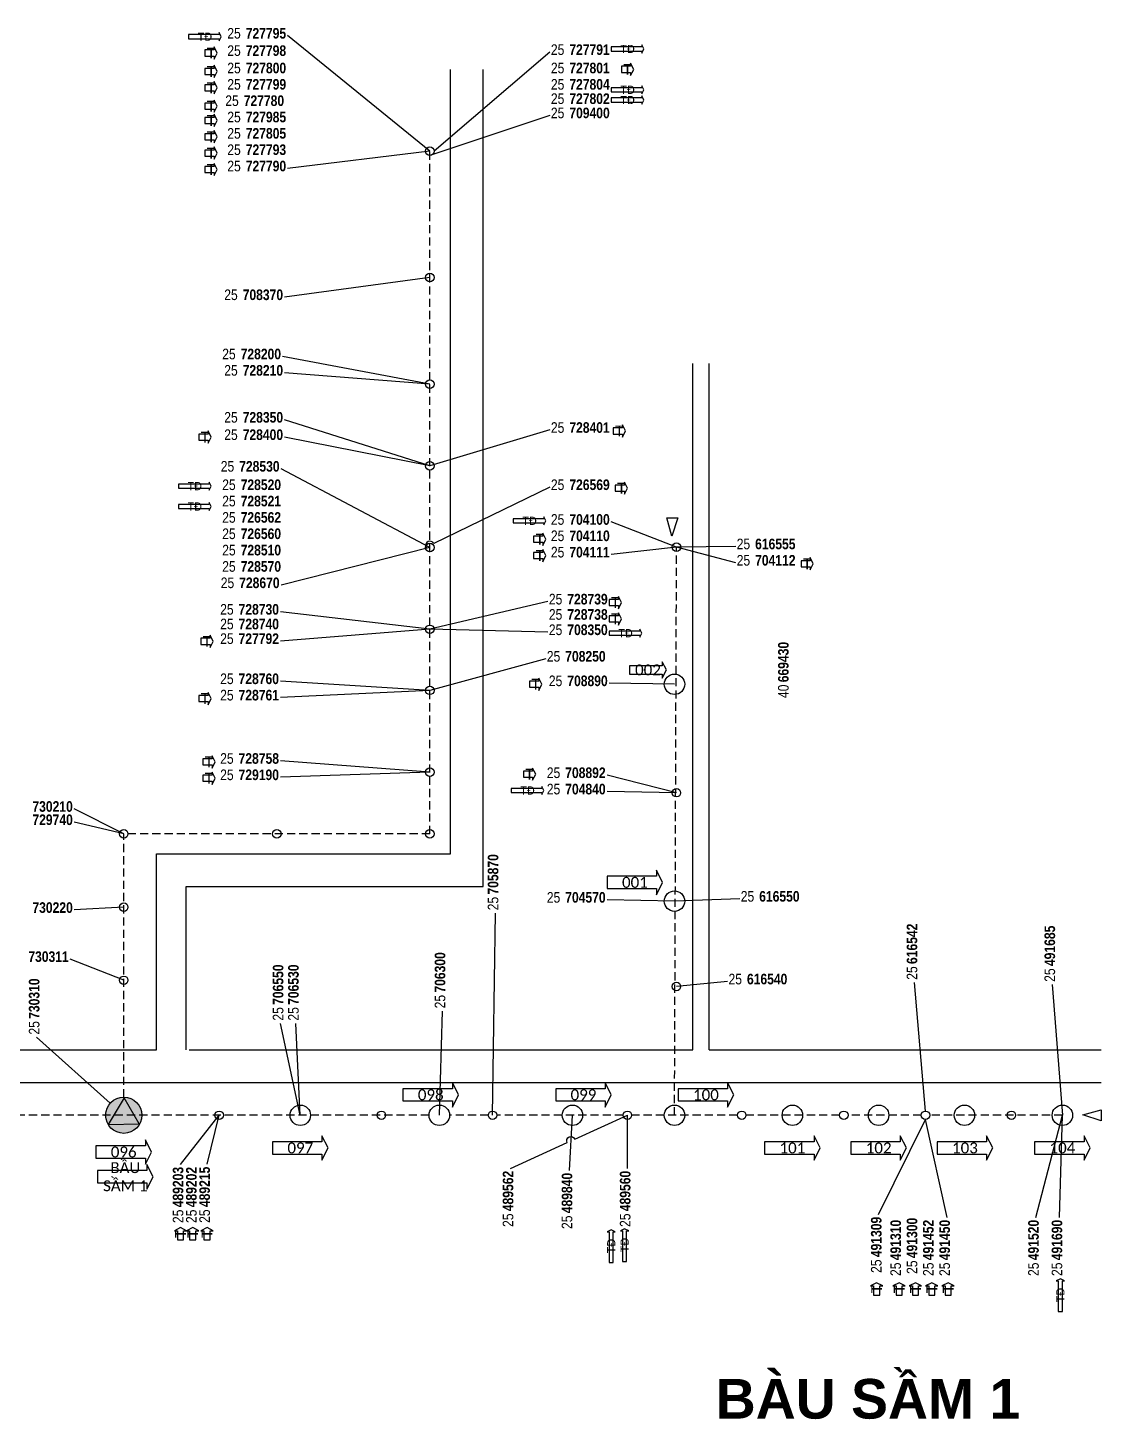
# Model space of a CAD drawing. Header units: metres. Extents: x 429925 to 893472, y 1245258 to 2552490.
# Drawn here: x 447405 to 447823, y 1266229 to 1266769 of the extents above; entities that cross this region are included whole.
import ezdxf

# ---------------------------------------------------------------- set-up
doc = ezdxf.new("R2010")
doc.units = ezdxf.units.M
doc.linetypes.add('HIDDEN2', pattern=[4.7625, 3.175, -1.5875])
doc.layers.add('CONNECTOR', color=7, linetype='Continuous')
doc.layers.add('DATA_GRAPHIC', color=7, linetype='Continuous')
doc.styles.get("Standard").update_dxf_attribs({"font": 'arial.ttf'})

msp = doc.modelspace()

# ---------------------------------------------------------------- hatches: boundary and pattern name
at = {"layer": 'CONNECTOR'}
h = msp.add_hatch(color=254, dxfattribs=at)
edge = h.paths.add_edge_path()
edge.add_arc((447442.69, 1266346.84), 7.02, 0, 360)
msp.add_hatch(color=7, dxfattribs=at).paths.add_polyline_path([(447448.67, 1266343.51), (447442.82, 1266353.65), (447436.62, 1266343.31)])

# ---------------------------------------------------------------- linework, layer by layer
at = {"color": 9, "linetype": 'Continuous'}
for p, q in [((447569.69, 1266448.44), (447569.69, 1266753.24)), ((447582.39, 1266435.74), (447582.39, 1266753.24)), ((447663.99, 1266372.24), (447663.99, 1266638.94)), ((447670.34, 1266372.24), (447670.34, 1266638.94)), ((447455.39, 1266372.24), (447455.39, 1266448.44)), ((447455.39, 1266448.44), (447569.69, 1266448.44)), ((447467.03, 1266372.24), (447467.03, 1266435.74)), ((447467.03, 1266435.74), (447582.39, 1266435.74)), ((447239.49, 1266372.24), (447455.39, 1266372.24)), ((447468.09, 1266372.24), (447663.99, 1266372.24)), ((447670.34, 1266372.24), (447822.74, 1266372.24)), ((447087.09, 1266359.54), (447822.74, 1266359.54))]:
    msp.add_line(p, q, dxfattribs=at)
at = {"color": 7, "linetype": 'Continuous'}
for points in [[(447467.93, 1266765.14), (447479.84, 1266765.14), (447479.84, 1266764.35), (447480.63, 1266765.94), (447479.84, 1266767.53), (447479.84, 1266766.73), (447467.93, 1266766.73)], [(447474.28, 1266758.4), (447477.86, 1266758.4), (447477.86, 1266757.21), (447479.05, 1266759.59), (447477.86, 1266761.97), (447477.86, 1266760.78), (447474.28, 1266760.78)], [(447632.24, 1266760.38), (447644.15, 1266760.38), (447644.15, 1266759.59), (447644.94, 1266761.18), (447644.15, 1266762.76), (447644.15, 1266761.97), (447632.24, 1266761.97)], [(447474.28, 1266751.25), (447477.86, 1266751.25), (447477.86, 1266750.06), (447479.05, 1266752.44), (447477.86, 1266754.83), (447477.86, 1266753.64), (447474.28, 1266753.64)], [(447636.21, 1266752.05), (447639.78, 1266752.05), (447639.78, 1266750.86), (447640.97, 1266753.24), (447639.78, 1266755.62), (447639.78, 1266754.43), (447636.21, 1266754.43)], [(447474.28, 1266744.9), (447477.86, 1266744.9), (447477.86, 1266743.71), (447479.05, 1266746.09), (447477.86, 1266748.48), (447477.86, 1266747.29), (447474.28, 1266747.29)], [(447632.24, 1266744.51), (447644.15, 1266744.51), (447644.15, 1266743.71), (447644.94, 1266745.3), (447644.15, 1266746.89), (447644.15, 1266746.09), (447632.24, 1266746.09)], [(447632.24, 1266740.54), (447644.15, 1266740.54), (447644.15, 1266739.74), (447644.94, 1266741.33), (447644.15, 1266742.92), (447644.15, 1266742.13), (447632.24, 1266742.13)], [(447474.28, 1266737.76), (447477.86, 1266737.76), (447477.86, 1266736.57), (447479.05, 1266738.95), (447477.86, 1266741.33), (447477.86, 1266740.14), (447474.28, 1266740.14)], [(447474.28, 1266732.2), (447477.86, 1266732.2), (447477.86, 1266731.01), (447479.05, 1266733.39), (447477.86, 1266735.78), (447477.86, 1266734.59), (447474.28, 1266734.59)], [(447474.28, 1266725.85), (447477.86, 1266725.85), (447477.86, 1266724.66), (447479.05, 1266727.04), (447477.86, 1266729.43), (447477.86, 1266728.24), (447474.28, 1266728.24)], [(447474.28, 1266719.5), (447477.86, 1266719.5), (447477.86, 1266718.31), (447479.05, 1266720.69), (447477.86, 1266723.08), (447477.86, 1266721.89), (447474.28, 1266721.89)], [(447474.28, 1266713.15), (447477.86, 1266713.15), (447477.86, 1266711.96), (447479.05, 1266714.34), (447477.86, 1266716.73), (447477.86, 1266715.54), (447474.28, 1266715.54)], [(447471.9, 1266609.17), (447475.47, 1266609.17), (447475.47, 1266607.98), (447476.67, 1266610.36), (447475.47, 1266612.74), (447475.47, 1266611.55), (447471.9, 1266611.55)], [(447633.03, 1266611.55), (447636.61, 1266611.55), (447636.61, 1266610.36), (447637.8, 1266612.74), (447636.61, 1266615.13), (447636.61, 1266613.94), (447633.03, 1266613.94)], [(447463.97, 1266590.52), (447475.87, 1266590.52), (447475.87, 1266589.73), (447476.67, 1266591.31), (447475.87, 1266592.9), (447475.87, 1266592.11), (447463.97, 1266592.11)], [(447633.83, 1266589.33), (447637.4, 1266589.33), (447637.4, 1266588.14), (447638.59, 1266590.52), (447637.4, 1266592.9), (447637.4, 1266591.71), (447633.83, 1266591.71)], [(447463.97, 1266582.58), (447475.87, 1266582.58), (447475.87, 1266581.79), (447476.67, 1266583.38), (447475.87, 1266584.96), (447475.87, 1266584.17), (447463.97, 1266584.17)], [(447594.14, 1266577.03), (447606.05, 1266577.03), (447606.05, 1266576.23), (447606.84, 1266577.82), (447606.05, 1266579.41), (447606.05, 1266578.61), (447594.14, 1266578.61)], [(447602.08, 1266569.49), (447605.65, 1266569.49), (447605.65, 1266568.29), (447606.84, 1266570.68), (447605.65, 1266573.06), (447605.65, 1266571.87), (447602.08, 1266571.87)], [(447602.08, 1266563.14), (447605.65, 1266563.14), (447605.65, 1266561.94), (447606.84, 1266564.33), (447605.65, 1266566.71), (447605.65, 1266565.52), (447602.08, 1266565.52)], [(447706.06, 1266559.96), (447709.63, 1266559.96), (447709.63, 1266558.77), (447710.82, 1266561.15), (447709.63, 1266563.53), (447709.63, 1266562.34), (447706.06, 1266562.34)], [(447631.45, 1266544.88), (447635.02, 1266544.88), (447635.02, 1266543.69), (447636.21, 1266546.07), (447635.02, 1266548.45), (447635.02, 1266547.26), (447631.45, 1266547.26)], [(447631.45, 1266538.53), (447635.02, 1266538.53), (447635.02, 1266537.34), (447636.21, 1266539.72), (447635.02, 1266542.1), (447635.02, 1266540.91), (447631.45, 1266540.91)], [(447472.7, 1266529.8), (447476.27, 1266529.8), (447476.27, 1266528.61), (447477.46, 1266530.99), (447476.27, 1266533.37), (447476.27, 1266532.18), (447472.7, 1266532.18)], [(447631.45, 1266533.37), (447643.35, 1266533.37), (447643.35, 1266532.58), (447644.15, 1266534.16), (447643.35, 1266535.75), (447643.35, 1266534.96), (447631.45, 1266534.96)], [(447639.38, 1266518.3), (447652.1, 1266518.3), (447652.1, 1266516.72), (447653.67, 1266519.88), (447652.1, 1266523.03), (447652.1, 1266521.45), (447639.38, 1266521.45)], [(447600.49, 1266513.13), (447604.06, 1266513.13), (447604.06, 1266511.94), (447605.25, 1266514.32), (447604.06, 1266516.7), (447604.06, 1266515.51), (447600.49, 1266515.51)], [(447471.9, 1266507.57), (447475.47, 1266507.57), (447475.47, 1266506.38), (447476.67, 1266508.76), (447475.47, 1266511.14), (447475.47, 1266509.95), (447471.9, 1266509.95)], [(447473.49, 1266482.97), (447477.06, 1266482.97), (447477.06, 1266481.78), (447478.25, 1266484.16), (447477.06, 1266486.54), (447477.06, 1266485.35), (447473.49, 1266485.35)], [(447473.49, 1266476.62), (447477.06, 1266476.62), (447477.06, 1266475.43), (447478.25, 1266477.81), (447477.06, 1266480.19), (447477.06, 1266479), (447473.49, 1266479)], [(447598.11, 1266478.2), (447601.68, 1266478.2), (447601.68, 1266477.01), (447602.87, 1266479.39), (447601.68, 1266481.78), (447601.68, 1266480.59), (447598.11, 1266480.59)], [(447593.35, 1266472.25), (447605.25, 1266472.25), (447605.25, 1266471.46), (447606.05, 1266473.04), (447605.25, 1266474.63), (447605.25, 1266473.84), (447593.35, 1266473.84)], [(447630.65, 1266434.94), (447649.86, 1266434.94), (447649.86, 1266432.56), (447652.24, 1266437.33), (447649.86, 1266442.09), (447649.86, 1266439.71), (447630.65, 1266439.71)], [(447551.28, 1266352.39), (447570.49, 1266352.39), (447570.49, 1266350.01), (447572.87, 1266354.78), (447570.49, 1266359.54), (447570.49, 1266357.16), (447551.28, 1266357.16)], [(447610.65, 1266352.39), (447629.86, 1266352.39), (447629.86, 1266350.01), (447632.24, 1266354.78), (447629.86, 1266359.54), (447629.86, 1266357.16), (447610.65, 1266357.16)], [(447658.28, 1266352.39), (447677.48, 1266352.39), (447677.48, 1266350.01), (447679.87, 1266354.78), (447677.48, 1266359.54), (447677.48, 1266357.16), (447658.28, 1266357.16)], [(447431.9, 1266330.17), (447451.11, 1266330.17), (447451.11, 1266327.79), (447453.49, 1266332.55), (447451.11, 1266337.31), (447451.11, 1266334.93), (447431.9, 1266334.93)], [(447500.57, 1266331.76), (447519.77, 1266331.76), (447519.77, 1266329.38), (447522.16, 1266334.14), (447519.77, 1266338.9), (447519.77, 1266336.52), (447500.57, 1266336.52)], [(447691.88, 1266331.76), (447711.09, 1266331.76), (447711.09, 1266329.38), (447713.47, 1266334.14), (447711.09, 1266338.9), (447711.09, 1266336.52), (447691.88, 1266336.52)], [(447725.43, 1266331.76), (447744.64, 1266331.76), (447744.64, 1266329.38), (447747.02, 1266334.14), (447744.64, 1266338.9), (447744.64, 1266336.52), (447725.43, 1266336.52)], [(447758.97, 1266331.76), (447778.18, 1266331.76), (447778.18, 1266329.38), (447780.56, 1266334.14), (447778.18, 1266338.9), (447778.18, 1266336.52), (447758.97, 1266336.52)], [(447796.86, 1266331.76), (447816.07, 1266331.76), (447816.07, 1266329.38), (447818.45, 1266334.14), (447816.07, 1266338.9), (447816.07, 1266336.52), (447796.86, 1266336.52)], [(447432.53, 1266320.57), (447451.74, 1266320.57), (447451.74, 1266318.19), (447454.12, 1266322.95), (447451.74, 1266327.72), (447451.74, 1266325.34), (447432.53, 1266325.34)], [(447465.95, 1266298.42), (447465.95, 1266301.99), (447467.14, 1266301.99), (447464.76, 1266303.18), (447462.38, 1266301.99), (447463.57, 1266301.99), (447463.57, 1266298.42)], [(447470.71, 1266298.42), (447470.71, 1266301.99), (447471.9, 1266301.99), (447469.52, 1266303.18), (447467.14, 1266301.99), (447468.33, 1266301.99), (447468.33, 1266298.42)], [(447476.27, 1266298.42), (447476.27, 1266301.99), (447477.46, 1266301.99), (447475.08, 1266303.18), (447472.7, 1266301.99), (447473.89, 1266301.99), (447473.89, 1266298.42)], [(447633.03, 1266289.69), (447633.03, 1266301.59), (447633.83, 1266301.59), (447632.24, 1266302.39), (447630.65, 1266301.59), (447631.45, 1266301.59), (447631.45, 1266289.69)], [(447638.24, 1266290.08), (447638.24, 1266301.99), (447639.04, 1266301.99), (447637.45, 1266302.78), (447635.86, 1266301.99), (447636.66, 1266301.99), (447636.66, 1266290.08)], [(447807.66, 1266270.64), (447807.66, 1266282.54), (447808.45, 1266282.54), (447806.87, 1266283.34), (447805.28, 1266282.54), (447806.07, 1266282.54), (447806.07, 1266270.64)], [(447736.62, 1266276.99), (447736.62, 1266280.56), (447737.81, 1266280.56), (447735.43, 1266281.75), (447733.05, 1266280.56), (447734.24, 1266280.56), (447734.24, 1266276.99)], [(447745.35, 1266276.99), (447745.35, 1266280.56), (447746.54, 1266280.56), (447744.16, 1266281.75), (447741.78, 1266280.56), (447742.97, 1266280.56), (447742.97, 1266276.99)], [(447751.7, 1266276.99), (447751.7, 1266280.56), (447752.89, 1266280.56), (447750.51, 1266281.75), (447748.13, 1266280.56), (447749.32, 1266280.56), (447749.32, 1266276.99)], [(447758.05, 1266276.99), (447758.05, 1266280.56), (447759.24, 1266280.56), (447756.86, 1266281.75), (447754.48, 1266280.56), (447755.67, 1266280.56), (447755.67, 1266276.99)], [(447764.4, 1266276.99), (447764.4, 1266280.56), (447765.59, 1266280.56), (447763.21, 1266281.75), (447760.83, 1266280.56), (447762.02, 1266280.56), (447762.02, 1266276.99)]]:
    msp.add_lwpolyline(points, close=True, dxfattribs=at)
at = {"color": 9, "linetype": 'Continuous'}
for points in [[(447560.09, 1266721.49, -1), (447563.4, 1266721.49, -1)], [(447560.09, 1266672.34, -1), (447563.4, 1266672.34, -1)], [(447560.09, 1266630.93, -1), (447563.4, 1266630.93, -1)], [(447560.09, 1266599.18, -1), (447563.4, 1266599.18, -1)], [(447655.98, 1266567.57, -1), (447659.3, 1266567.57, -1)], [(447560.09, 1266567.43, -1), (447563.4, 1266567.43, -1)], [(447560.09, 1266535.68, -1), (447563.4, 1266535.68, -1)], [(447652.88, 1266514.32, -1), (447660.82, 1266514.32, -1)], [(447560.09, 1266511.94, -1), (447563.4, 1266511.94, -1)], [(447560.09, 1266480.19, -1), (447563.4, 1266480.19, -1)], [(447655.92, 1266472.18, -1), (447659.23, 1266472.18, -1)], [(447441.04, 1266456.17, -1), (447444.35, 1266456.17, -1)], [(447500.57, 1266456.17, -1), (447503.88, 1266456.17, -1)], [(447560.09, 1266456.17, -1), (447563.4, 1266456.17, -1)], [(447652.88, 1266430.05, -1), (447660.82, 1266430.05, -1)], [(447441.04, 1266427.73, -1), (447444.35, 1266427.73, -1)], [(447441.04, 1266399.29, -1), (447444.35, 1266399.29, -1)], [(447655.92, 1266396.91, -1), (447659.23, 1266396.91, -1)], [(447478.18, 1266346.84, -1), (447481.5, 1266346.84, -1)], [(447507.39, 1266346.84, -1), (447515.33, 1266346.84, -1)], [(447541.22, 1266346.84, -1), (447544.54, 1266346.84, -1)], [(447561.44, 1266346.84, -1), (447569.38, 1266346.84, -1)], [(447584.46, 1266346.84, -1), (447587.78, 1266346.84, -1)], [(447613.19, 1266346.84, -1), (447621.13, 1266346.84, -1)], [(447636.87, 1266346.84, -1), (447640.18, 1266346.84, -1)], [(447652.88, 1266346.84, -1), (447660.82, 1266346.84, -1)], [(447681.32, 1266346.84, -1), (447684.63, 1266346.84, -1)], [(447698.71, 1266346.84, -1), (447706.65, 1266346.84, -1)], [(447721, 1266346.84, -1), (447724.32, 1266346.84, -1)], [(447732.25, 1266346.84, -1), (447740.19, 1266346.84, -1)], [(447752.75, 1266346.84, -1), (447756.07, 1266346.84, -1)], [(447765.59, 1266346.84, -1), (447773.53, 1266346.84, -1)], [(447786.16, 1266346.84, -1), (447789.47, 1266346.84, -1)], [(447803.69, 1266346.84, -1), (447811.63, 1266346.84, -1)]]:
    msp.add_lwpolyline(points, format="xyb", close=True, dxfattribs=at)
for points in [[(447655.86, 1266571.85), (447653.91, 1266579.02), (447658.19, 1266579.02)], [(447815.57, 1266347.03), (447822.74, 1266348.98), (447822.74, 1266344.7)]]:
    msp.add_lwpolyline(points, close=True, dxfattribs=at)
at = {"layer": 'CONNECTOR', "linetype": 'Continuous'}
for p, q in [((447561.75, 1266721.49), (447506.43, 1266766.34)), ((447608.43, 1266759.99), (447563.4, 1266721.49)), ((447608.43, 1266735.38), (447561.75, 1266719.83)), ((447561.75, 1266721.49), (447506.43, 1266714.74)), ((447561.75, 1266672.34), (447505.24, 1266664.74)), ((447561.75, 1266630.93), (447504.45, 1266641.72)), ((447561.75, 1266630.93), (447505.24, 1266635.37)), ((447561.75, 1266599.18), (447505.24, 1266617.11)), ((447608.43, 1266613.14), (447561.75, 1266599.18)), ((447561.75, 1266599.18), (447505.24, 1266610.36)), ((447561.75, 1266567.43), (447503.88, 1266598.06)), ((447657.64, 1266567.57), (447632.24, 1266577.42)), ((447561.75, 1266567.43), (447503.88, 1266552.82)), ((447657.64, 1266567.57), (447632.24, 1266564.72)), ((447680.66, 1266567.9), (447657.64, 1266567.57)), ((447680.66, 1266561.55), (447657.64, 1266567.57)), ((447561.75, 1266535.68), (447503.65, 1266542.5)), ((447607.63, 1266546.47), (447561.75, 1266535.68)), ((447561.75, 1266535.68), (447503.65, 1266531.11)), ((447607.63, 1266534.56), (447561.75, 1266535.68)), ((447606.84, 1266524.24), (447561.75, 1266511.94)), ((447561.75, 1266511.94), (447503.65, 1266515.51)), ((447561.75, 1266511.94), (447503.65, 1266509.16)), ((447656.85, 1266514.32), (447631.45, 1266514.72)), ((447561.75, 1266480.19), (447503.65, 1266484.55)), ((447561.75, 1266480.19), (447503.65, 1266478.2)), ((447657.57, 1266472.18), (447630.65, 1266479)), ((447657.57, 1266472.18), (447630.65, 1266472.65)), ((447442.69, 1266456.17), (447423.48, 1266465.9)), ((447442.69, 1266456.17), (447423.48, 1266460.74)), ((447656.85, 1266430.05), (447630.65, 1266430.58)), ((447682.25, 1266430.98), (447656.85, 1266430.05)), ((447442.69, 1266427.73), (447423.48, 1266426.61)), ((447586.12, 1266346.84), (447587.24, 1266425.42)), ((447442.69, 1266399.29), (447421.9, 1266407.56)), ((447677.48, 1266398.83), (447657.57, 1266396.91)), ((447754.41, 1266348.49), (447750.11, 1266398.43)), ((447803.69, 1266397.64), (447807.66, 1266346.84)), ((447565.41, 1266346.84), (447566.6, 1266387.32)), ((447511.36, 1266346.84), (447503.65, 1266382.56)), ((447511.36, 1266346.84), (447509.61, 1266382.56)), ((447437.46, 1266351.52), (447408.8, 1266377.14)), ((447464.76, 1266327.72), (447479.84, 1266346.84)), ((447475.08, 1266327.79), (447479.84, 1266346.84)), ((447615.97, 1266325.41), (447617.16, 1266346.84)), ((447638.59, 1266326.2), (447638.52, 1266346.84)), ((447736.22, 1266308.34), (447754.41, 1266345.18)), ((447762.81, 1266307.15), (447754.41, 1266345.18)), ((447797.34, 1266307.15), (447807.66, 1266346.84)), ((447806.47, 1266307.15), (447807.66, 1266346.84))]:
    msp.add_line(p, q, dxfattribs=at)
at = {"layer": 'CONNECTOR', "linetype": 'HIDDEN2'}
for p, q in [((447561.75, 1266456.17), (447561.75, 1266721.49)), ((447656.85, 1266346.84), (447657.64, 1266567.57)), ((447561.75, 1266456.17), (447442.69, 1266456.17)), ((447442.69, 1266353.86), (447442.69, 1266456.17)), ((447561.44, 1266346.84), (447027.78, 1266346.84)), ((447584.46, 1266346.84), (447569.38, 1266346.84)), ((447636.87, 1266346.84), (447587.78, 1266346.84)), ((447681.32, 1266346.84), (447640.18, 1266346.84)), ((447721, 1266346.84), (447684.63, 1266346.84)), ((447752.75, 1266346.84), (447724.32, 1266346.84)), ((447807.66, 1266346.84), (447756.07, 1266346.84))]:
    msp.add_line(p, q, dxfattribs=at)
at = {"layer": 'CONNECTOR', "linetype": 'Continuous'}
for points in [[(447608.43, 1266590.92), (447563.25, 1266568.97, 1), (447560.25, 1266567.51), (447560.09, 1266567.43)], [(447593.05, 1266326.2), (447615.09, 1266336.2, -1), (447618.12, 1266337.58), (447638.52, 1266346.84)]]:
    msp.add_lwpolyline(points, format="xyb", dxfattribs=at)
msp.add_lwpolyline([(447448.67, 1266343.51), (447442.82, 1266353.65), (447436.62, 1266343.31)], close=True, dxfattribs=at)
msp.add_circle((447442.69, 1266346.84), 7.02, dxfattribs=at)

# ---------------------------------------------------------------- texts
at = {"attachment_point": 5}
for s, insert, char_height, width in [('\\C7;\\fCalibri|b0|i0|;\\H4.2333171844482;T', (447476.67, 1266759.59), 4.2333, 4.7625), ('\\C7;\\fCalibri|b0|i0|;\\H4.2333171844482;T', (447476.67, 1266752.44), 4.2333, 4.7625), ('\\C7;\\fCalibri|b0|i0|;\\H4.2333171844482;T', (447638.59, 1266753.24), 4.2333, 4.7625), ('\\C7;\\fCalibri|b0|i0|;\\H4.2333171844482;T', (447476.67, 1266746.09), 4.2333, 4.7625), ('\\C7;\\fCalibri|b0|i0|;\\H3.1749515533447;TĐ', (447638.59, 1266745.3), 3.175, 12.7), ('\\C7;\\fCalibri|b0|i0|;\\H3.1749515533447;TĐ', (447638.59, 1266741.33), 3.175, 12.7), ('\\C7;\\fCalibri|b0|i0|;\\H4.2333171844482;T', (447476.67, 1266738.95), 4.2333, 4.7625), ('\\C7;\\fCalibri|b0|i0|;\\H4.2333171844482;T', (447476.67, 1266733.39), 4.2333, 4.7625), ('\\C7;\\fCalibri|b0|i0|;\\H4.2333171844482;T', (447476.67, 1266727.04), 4.2333, 4.7625), ('\\C7;\\fCalibri|b0|i0|;\\H4.2333171844482;T', (447476.67, 1266720.69), 4.2333, 4.7625), ('\\C7;\\fCalibri|b0|i0|;\\H4.2333171844482;T', (447476.67, 1266714.34), 4.2333, 4.7625), ('\\C7;\\fCalibri|b0|i0|;\\H3.1749515533447;TĐ', (447470.32, 1266583.38), 3.175, 12.7), ('\\C7;\\fCalibri|b0|i0|;\\H4.2333171844482;T', (447604.46, 1266570.68), 4.2333, 4.7625), ('\\C7;\\fCalibri|b0|i0|;\\H4.2333171844482;T', (447604.46, 1266564.33), 4.2333, 4.7625), ('\\C7;\\fCalibri|b0|i0|;\\H4.2333171844482;T', (447633.83, 1266539.72), 4.2333, 4.7625), ('\\C7;\\fCalibri|b0|i0|;\\H3.1749515533447;TĐ', (447637.8, 1266534.16), 3.175, 12.7), ('\\C7;\\fCalibri|b0|i0|;\\H4.2333171844482;002', (447646.53, 1266519.88), 4.2333, 14.2875), ('\\C7;\\fCalibri|b0|i0|;\\H4.2333171844482;T', (447475.87, 1266477.81), 4.2333, 4.7625), ('\\C7;\\fCalibri|b0|i0|;\\H3.1749515533447;TĐ', (447599.7, 1266473.04), 3.175, 12.7), ('\\C7;\\fCalibri|b0|i0|;\\H4.2333171844482;098', (447562.07, 1266354.78), 4.2333, 21.59), ('\\C7;\\fCalibri|b0|i0|;\\H4.2333171844482;099', (447621.45, 1266354.78), 4.2333, 21.59), ('\\C7;\\fCalibri|b0|i0|;\\H4.2333171844482;100', (447669.07, 1266354.78), 4.2333, 21.59), ('\\C7;\\fCalibri|b0|i0|;\\H4.2333171844482;096', (447442.69, 1266332.55), 4.2333, 21.59), ('\\C7;\\fCalibri|b0|i0|;\\H4.2333171844482;097', (447511.36, 1266334.14), 4.2333, 21.59), ('\\C7;\\fCalibri|b0|i0|;\\H4.2333171844482;101', (447702.68, 1266334.14), 4.2333, 21.59), ('\\C7;\\fCalibri|b0|i0|;\\H4.2333171844482;102', (447736.22, 1266334.14), 4.2333, 21.59), ('\\C7;\\fCalibri|b0|i0|;\\H4.2333171844482;103', (447769.77, 1266334.14), 4.2333, 21.59), ('\\C7;\\fCalibri|b0|i0|;\\H4.2333171844482;104', (447807.66, 1266334.14), 4.2333, 21.59), ('\\C7;\\fCalibri|b0|i0|;\\H4.2333171844482;BẦU \\PSẦM 1', (447443.33, 1266322.95), 4.2333, 21.59), ('\\C7;\\fArial Unicode MS|b1|i0|;\\H15.409959136695;BÀU SẦM 1', (447732.08, 1266236.57), 15.41, 172.5387)]:
    msp.add_mtext(s, dxfattribs=dict(at, insert=insert, char_height=char_height, width=width))
at = {"attachment_point": 5, "rotation": 90}
for s, insert, char_height, width in [('\\C7;\\fCalibri|b0|i0|;\\H4.2333171844482;T', (447469.52, 1266300.8), 4.2333, 4.7625), ('\\C7;\\fCalibri|b0|i0|;\\H4.2333171844482;T', (447475.08, 1266300.8), 4.2333, 4.7625), ('\\C7;\\fCalibri|b0|i0|;\\H3.1749515533447;TĐ', (447637.45, 1266296.43), 3.175, 12.7), ('\\C7;\\fCalibri|b0|i0|;\\H4.2333171844482;T', (447744.16, 1266279.37), 4.2333, 4.7625), ('\\C7;\\fCalibri|b0|i0|;\\H4.2333171844482;T', (447750.51, 1266279.37), 4.2333, 4.7625), ('\\C7;\\fCalibri|b0|i0|;\\H4.2333171844482;T', (447756.86, 1266279.37), 4.2333, 4.7625), ('\\C7;\\fCalibri|b0|i0|;\\H4.2333171844482;T', (447763.21, 1266279.37), 4.2333, 4.7625)]:
    msp.add_mtext(s, dxfattribs=dict(at, insert=insert, char_height=char_height, width=width))
at = {"layer": 'CONNECTOR', "attachment_point": 5}
for s, insert, char_height, width in [('\\C7;\\fCalibri|b0|i0|;\\H3.1749515533447;TĐ', (447474.28, 1266765.94), 3.175, 12.7), ('\\C7;\\fCalibri|b0|i0|;\\H4.2333171844482;T', (447474.28, 1266610.36), 4.2333, 4.7625), ('\\C7;\\fCalibri|b0|i0|;\\H4.2333171844482;T', (447635.42, 1266612.74), 4.2333, 4.7625), ('\\C7;\\fCalibri|b0|i0|;\\H3.1749515533447;TĐ', (447470.32, 1266591.31), 3.175, 12.7), ('\\C7;\\fCalibri|b0|i0|;\\H4.2333171844482;T', (447636.21, 1266590.52), 4.2333, 4.7625), ('\\C7;\\fCalibri|b0|i0|;\\H4.2333171844482;T', (447475.08, 1266530.99), 4.2333, 4.7625), ('\\C7;\\fCalibri|b0|i0|;\\H4.2333171844482;T', (447602.87, 1266514.32), 4.2333, 4.7625), ('\\C7;\\fCalibri|b0|i0|;\\H4.2333171844482;T', (447475.87, 1266484.16), 4.2333, 4.7625), ('\\C7;\\fCalibri|b0|i0|;\\H4.2333171844482;T', (447600.49, 1266479.39), 4.2333, 4.7625), ('\\C7;\\fCalibri|b0|i0|;\\H4.2333171844482;001', (447641.45, 1266437.33), 4.2333, 21.59)]:
    msp.add_mtext(s, dxfattribs=dict(at, insert=insert, char_height=char_height, width=width))
at = {"layer": 'CONNECTOR', "attachment_point": 5, "rotation": 90}
for s, insert, char_height, width in [('\\C7;\\fCalibri|b0|i0|;\\H4.2333171844482;T', (447464.76, 1266300.8), 4.2333, 4.7625), ('\\C7;\\fCalibri|b0|i0|;\\H3.1749515533447;TĐ', (447632.24, 1266296.04), 3.175, 12.7), ('\\C7;\\fCalibri|b0|i0|;\\H4.2333171844482;T', (447735.43, 1266279.37), 4.2333, 4.7625), ('\\C7;\\fCalibri|b0|i0|;\\H3.1749515533447;TĐ', (447806.87, 1266276.99), 3.175, 12.7)]:
    msp.add_mtext(s, dxfattribs=dict(at, insert=insert, char_height=char_height, width=width))
at = {"layer": 'DATA_GRAPHIC'}
for s, insert, char_height, width, attachment_point in [('\\C7;\\fArial Narrow|b0|i0|;\\H4.1092942200601;25', (447485.59, 1266769.32), 4.1093, 6.6993, 2), ('\\C7;\\fArial Narrow|b1|i0|;\\H4.1092942200601;727795', (447505.85, 1266769.32), 4.1093, 17.4645, 3), ('\\C7;\\fArial Narrow|b0|i0|;\\H4.1092942200601;25', (447485.59, 1266762.58), 4.1093, 6.6993, 2), ('\\C7;\\fArial Narrow|b1|i0|;\\H4.1092942200601;727798', (447505.85, 1266762.58), 4.1093, 17.4645, 3), ('\\C7;\\fArial Narrow|b0|i0|;\\H4.1092942200601;25', (447611.4, 1266762.97), 4.1093, 6.6993, 2), ('\\C7;\\fArial Narrow|b1|i0|;\\H4.1092942200601;727791', (447631.66, 1266762.97), 4.1093, 17.4645, 3), ('\\C7;\\fCalibri|b0|i0|;\\H3.1749515533447;TĐ', (447638.59, 1266761.18), 3.175, 12.7, 5), ('\\C7;\\fArial Narrow|b0|i0|;\\H4.1092942200601;25', (447485.59, 1266755.83), 4.1093, 6.6993, 2), ('\\C7;\\fArial Narrow|b1|i0|;\\H4.1092942200601;727800', (447505.85, 1266755.83), 4.1093, 17.4645, 3), ('\\C7;\\fArial Narrow|b0|i0|;\\H4.1092942200601;25', (447611.4, 1266755.83), 4.1093, 6.6993, 2), ('\\C7;\\fArial Narrow|b1|i0|;\\H4.1092942200601;727801', (447631.66, 1266755.83), 4.1093, 17.4645, 3), ('\\C7;\\fArial Narrow|b0|i0|;\\H4.1092942200601;25', (447485.59, 1266749.48), 4.1093, 6.6993, 2), ('\\C7;\\fArial Narrow|b1|i0|;\\H4.1092942200601;727799', (447505.85, 1266749.48), 4.1093, 17.4645, 3), ('\\C7;\\fArial Narrow|b0|i0|;\\H4.1092942200601;25', (447611.4, 1266749.48), 4.1093, 6.6993, 2), ('\\C7;\\fArial Narrow|b1|i0|;\\H4.1092942200601;727804', (447631.66, 1266749.48), 4.1093, 17.4645, 3), ('\\C7;\\fArial Narrow|b0|i0|;\\H4.1092942200601;25', (447484.8, 1266743.13), 4.1093, 6.6993, 2), ('\\C7;\\fArial Narrow|b1|i0|;\\H4.1092942200601;727780', (447505.06, 1266743.13), 4.1093, 17.4645, 3), ('\\C7;\\fArial Narrow|b0|i0|;\\H4.1092942200601;25', (447611.4, 1266743.92), 4.1093, 6.6993, 2), ('\\C7;\\fArial Narrow|b1|i0|;\\H4.1092942200601;727802', (447631.66, 1266743.92), 4.1093, 17.4645, 3), ('\\C7;\\fArial Narrow|b0|i0|;\\H4.1092942200601;25', (447485.59, 1266736.78), 4.1093, 6.6993, 2), ('\\C7;\\fArial Narrow|b1|i0|;\\H4.1092942200601;727985', (447505.85, 1266736.78), 4.1093, 17.4645, 3), ('\\C7;\\fArial Narrow|b0|i0|;\\H4.1092942200601;25', (447611.4, 1266738.37), 4.1093, 6.6993, 2), ('\\C7;\\fArial Narrow|b1|i0|;\\H4.1092942200601;709400', (447631.66, 1266738.37), 4.1093, 17.4645, 3), ('\\C7;\\fArial Narrow|b0|i0|;\\H4.1092942200601;25', (447485.59, 1266730.43), 4.1093, 6.6993, 2), ('\\C7;\\fArial Narrow|b1|i0|;\\H4.1092942200601;727805', (447505.85, 1266730.43), 4.1093, 17.4645, 3), ('\\C7;\\fArial Narrow|b0|i0|;\\H4.1092942200601;25', (447485.59, 1266724.08), 4.1093, 6.6993, 2), ('\\C7;\\fArial Narrow|b1|i0|;\\H4.1092942200601;727793', (447505.85, 1266724.08), 4.1093, 17.4645, 3), ('\\C7;\\fArial Narrow|b0|i0|;\\H4.1092942200601;25', (447485.59, 1266717.73), 4.1093, 6.6993, 2), ('\\C7;\\fArial Narrow|b1|i0|;\\H4.1092942200601;727790', (447505.85, 1266717.73), 4.1093, 17.4645, 3), ('\\C7;\\fArial Narrow|b0|i0|;\\H4.1092942200601;25', (447484.4, 1266667.72), 4.1093, 6.6993, 2), ('\\C7;\\fArial Narrow|b1|i0|;\\H4.1092942200601;708370', (447504.66, 1266667.72), 4.1093, 17.4645, 3), ('\\C7;\\fArial Narrow|b0|i0|;\\H4.1092942200601;25', (447483.61, 1266644.7), 4.1093, 6.6993, 2), ('\\C7;\\fArial Narrow|b1|i0|;\\H4.1092942200601;728200', (447503.87, 1266644.7), 4.1093, 17.4645, 3), ('\\C7;\\fArial Narrow|b0|i0|;\\H4.1092942200601;25', (447484.4, 1266638.35), 4.1093, 6.6993, 2), ('\\C7;\\fArial Narrow|b1|i0|;\\H4.1092942200601;728210', (447504.66, 1266638.35), 4.1093, 17.4645, 3), ('\\C7;\\fArial Narrow|b0|i0|;\\H4.1092942200601;25', (447484.4, 1266620.1), 4.1093, 6.6993, 2), ('\\C7;\\fArial Narrow|b1|i0|;\\H4.1092942200601;728350', (447504.66, 1266620.1), 4.1093, 17.4645, 3), ('\\C7;\\fArial Narrow|b0|i0|;\\H4.1092942200601;25', (447484.4, 1266613.35), 4.1093, 6.6993, 2), ('\\C7;\\fArial Narrow|b1|i0|;\\H4.1092942200601;728400', (447504.66, 1266613.35), 4.1093, 17.4645, 3), ('\\C7;\\fArial Narrow|b0|i0|;\\H4.1092942200601;25', (447611.4, 1266616.13), 4.1093, 6.6993, 2), ('\\C7;\\fArial Narrow|b1|i0|;\\H4.1092942200601;728401', (447631.66, 1266616.13), 4.1093, 17.4645, 3), ('\\C7;\\fArial Narrow|b0|i0|;\\H4.1092942200601;25', (447483.04, 1266601.05), 4.1093, 6.6993, 2), ('\\C7;\\fArial Narrow|b1|i0|;\\H4.1092942200601;728530', (447503.3, 1266601.05), 4.1093, 17.4645, 3), ('\\C7;\\fArial Narrow|b0|i0|;\\H4.1092942200601;25', (447483.61, 1266593.9), 4.1093, 6.6993, 2), ('\\C7;\\fArial Narrow|b1|i0|;\\H4.1092942200601;728520', (447503.87, 1266593.9), 4.1093, 17.4645, 3), ('\\C7;\\fArial Narrow|b0|i0|;\\H4.1092942200601;25', (447611.4, 1266593.9), 4.1093, 6.6993, 2), ('\\C7;\\fArial Narrow|b1|i0|;\\H4.1092942200601;726569', (447631.66, 1266593.9), 4.1093, 17.4645, 3), ('\\C7;\\fArial Narrow|b0|i0|;\\H4.1092942200601;25', (447483.61, 1266587.55), 4.1093, 6.6993, 2), ('\\C7;\\fArial Narrow|b1|i0|;\\H4.1092942200601;728521', (447503.87, 1266587.55), 4.1093, 17.4645, 3), ('\\C7;\\fArial Narrow|b0|i0|;\\H4.1092942200601;25', (447483.61, 1266581.2), 4.1093, 6.6993, 2), ('\\C7;\\fArial Narrow|b1|i0|;\\H4.1092942200601;726562', (447503.87, 1266581.2), 4.1093, 17.4645, 3), ('\\C7;\\fArial Narrow|b0|i0|;\\H4.1092942200601;25', (447611.4, 1266580.41), 4.1093, 6.6993, 2), ('\\C7;\\fArial Narrow|b1|i0|;\\H4.1092942200601;704100', (447631.66, 1266580.41), 4.1093, 17.4645, 3), ('\\C7;\\fArial Narrow|b0|i0|;\\H4.1092942200601;25', (447483.61, 1266574.85), 4.1093, 6.6993, 2), ('\\C7;\\fArial Narrow|b1|i0|;\\H4.1092942200601;726560', (447503.87, 1266574.85), 4.1093, 17.4645, 3), ('\\C7;\\fCalibri|b0|i0|;\\H3.1749515533447;TĐ', (447600.49, 1266577.82), 3.175, 12.7, 5), ('\\C7;\\fArial Narrow|b0|i0|;\\H4.1092942200601;25', (447611.4, 1266574.06), 4.1093, 6.6993, 2), ('\\C7;\\fArial Narrow|b1|i0|;\\H4.1092942200601;704110', (447631.66, 1266574.06), 4.1093, 17.4645, 3), ('\\C7;\\fArial Narrow|b0|i0|;\\H4.1092942200601;25', (447683.64, 1266570.89), 4.1093, 6.6993, 2), ('\\C7;\\fArial Narrow|b1|i0|;\\H4.1092942200601;616555', (447703.89, 1266570.89), 4.1093, 17.4645, 3), ('\\C7;\\fArial Narrow|b0|i0|;\\H4.1092942200601;25', (447483.61, 1266568.5), 4.1093, 6.6993, 2), ('\\C7;\\fArial Narrow|b1|i0|;\\H4.1092942200601;728510', (447503.87, 1266568.5), 4.1093, 17.4645, 3), ('\\C7;\\fArial Narrow|b0|i0|;\\H4.1092942200601;25', (447611.4, 1266567.71), 4.1093, 6.6993, 2), ('\\C7;\\fArial Narrow|b1|i0|;\\H4.1092942200601;704111', (447631.66, 1266567.71), 4.1093, 17.4645, 3), ('\\C7;\\fArial Narrow|b0|i0|;\\H4.1092942200601;25', (447683.64, 1266564.54), 4.1093, 6.6993, 2), ('\\C7;\\fArial Narrow|b1|i0|;\\H4.1092942200601;704112', (447703.89, 1266564.54), 4.1093, 17.4645, 3), ('\\C7;\\fArial Narrow|b0|i0|;\\H4.1092942200601;25', (447483.61, 1266562.15), 4.1093, 6.6993, 2), ('\\C7;\\fArial Narrow|b1|i0|;\\H4.1092942200601;728570', (447503.87, 1266562.15), 4.1093, 17.4645, 3), ('\\C7;\\fCalibri|b0|i0|;\\H4.2333171844482;T', (447708.44, 1266561.15), 4.2333, 4.7625, 5), ('\\C7;\\fArial Narrow|b0|i0|;\\H4.1092942200601;25', (447483.04, 1266555.8), 4.1093, 6.6993, 2), ('\\C7;\\fArial Narrow|b1|i0|;\\H4.1092942200601;728670', (447503.3, 1266555.8), 4.1093, 17.4645, 3), ('\\C7;\\fArial Narrow|b0|i0|;\\H4.1092942200601;25', (447610.61, 1266549.45), 4.1093, 6.6993, 2), ('\\C7;\\fArial Narrow|b1|i0|;\\H4.1092942200601;728739', (447630.87, 1266549.45), 4.1093, 17.4645, 3), ('\\C7;\\fCalibri|b0|i0|;\\H4.2333171844482;T', (447633.83, 1266546.07), 4.2333, 4.7625, 5), ('\\C7;\\fArial Narrow|b0|i0|;\\H4.1092942200601;25', (447482.82, 1266545.49), 4.1093, 6.6993, 2), ('\\C7;\\fArial Narrow|b1|i0|;\\H4.1092942200601;728730', (447503.07, 1266545.49), 4.1093, 17.4645, 3), ('\\C7;\\fArial Narrow|b0|i0|;\\H4.1092942200601;25', (447610.61, 1266543.5), 4.1093, 6.6993, 2), ('\\C7;\\fArial Narrow|b1|i0|;\\H4.1092942200601;728738', (447630.87, 1266543.5), 4.1093, 17.4645, 3), ('\\C7;\\fArial Narrow|b0|i0|;\\H4.1092942200601;25', (447482.82, 1266539.79), 4.1093, 6.6993, 2), ('\\C7;\\fArial Narrow|b1|i0|;\\H4.1092942200601;728740', (447503.07, 1266539.79), 4.1093, 17.4645, 3), ('\\C7;\\fArial Narrow|b0|i0|;\\H4.1092942200601;25', (447610.61, 1266537.55), 4.1093, 6.6993, 2), ('\\C7;\\fArial Narrow|b1|i0|;\\H4.1092942200601;708350', (447630.87, 1266537.55), 4.1093, 17.4645, 3), ('\\C7;\\fArial Narrow|b0|i0|;\\H4.1092942200601;25', (447482.82, 1266534.1), 4.1093, 6.6993, 2), ('\\C7;\\fArial Narrow|b1|i0|;\\H4.1092942200601;727792', (447503.07, 1266534.1), 4.1093, 17.4645, 3), ('\\C7;\\fArial Narrow|b0|i0|;\\H4.1092942200601;25', (447609.82, 1266527.23), 4.1093, 6.6993, 2), ('\\C7;\\fArial Narrow|b1|i0|;\\H4.1092942200601;708250', (447630.07, 1266527.23), 4.1093, 17.4645, 3), ('\\C7;\\fArial Narrow|b0|i0|;\\H4.1092942200601;25', (447482.82, 1266518.5), 4.1093, 6.6993, 2), ('\\C7;\\fArial Narrow|b1|i0|;\\H4.1092942200601;728760', (447503.07, 1266518.5), 4.1093, 17.4645, 3), ('\\C7;\\fArial Narrow|b0|i0|;\\H4.1092942200601;25', (447610.61, 1266517.7), 4.1093, 6.6993, 2), ('\\C7;\\fArial Narrow|b1|i0|;\\H4.1092942200601;708890', (447630.87, 1266517.7), 4.1093, 17.4645, 3), ('\\C7;\\fCalibri|b0|i0|;\\H4.2333171844482;T', (447474.28, 1266508.76), 4.2333, 4.7625, 5), ('\\C7;\\fArial Narrow|b0|i0|;\\H4.1092942200601;25', (447482.82, 1266512.15), 4.1093, 6.6993, 2), ('\\C7;\\fArial Narrow|b1|i0|;\\H4.1092942200601;728761', (447503.07, 1266512.15), 4.1093, 17.4645, 3), ('\\C7;\\fArial Narrow|b0|i0|;\\H4.1092942200601;25', (447482.82, 1266487.54), 4.1093, 6.6993, 2), ('\\C7;\\fArial Narrow|b1|i0|;\\H4.1092942200601;728758', (447503.07, 1266487.54), 4.1093, 17.4645, 3), ('\\C7;\\fArial Narrow|b0|i0|;\\H4.1092942200601;25', (447482.82, 1266481.19), 4.1093, 6.6993, 2), ('\\C7;\\fArial Narrow|b1|i0|;\\H4.1092942200601;729190', (447503.07, 1266481.19), 4.1093, 17.4645, 3), ('\\C7;\\fArial Narrow|b0|i0|;\\H4.1092942200601;25', (447609.82, 1266481.99), 4.1093, 6.6993, 2), ('\\C7;\\fArial Narrow|b1|i0|;\\H4.1092942200601;708892', (447630.07, 1266481.99), 4.1093, 17.4645, 3), ('\\C7;\\fArial Narrow|b0|i0|;\\H4.1092942200601;25', (447609.82, 1266475.64), 4.1093, 6.6993, 2), ('\\C7;\\fArial Narrow|b1|i0|;\\H4.1092942200601;704840', (447630.07, 1266475.64), 4.1093, 17.4645, 3), ('\\C7;\\fArial Narrow|b1|i0|;\\H4.1092942200601;730210', (447422.9, 1266468.89), 4.1093, 17.4645, 3), ('\\C7;\\fArial Narrow|b1|i0|;\\H4.1092942200601;729740', (447422.9, 1266463.73), 4.1093, 17.4645, 3), ('\\C7;\\fArial Narrow|b0|i0|;\\H4.1092942200601;25', (447685.22, 1266433.96), 4.1093, 6.6993, 2), ('\\C7;\\fArial Narrow|b1|i0|;\\H4.1092942200601;616550', (447705.48, 1266433.96), 4.1093, 17.4645, 3), ('\\C7;\\fArial Narrow|b1|i0|;\\H4.1092942200601;730220', (447422.9, 1266429.6), 4.1093, 17.4645, 3), ('\\C7;\\fArial Narrow|b0|i0|;\\H4.1092942200601;25', (447609.82, 1266433.57), 4.1093, 6.6993, 2), ('\\C7;\\fArial Narrow|b1|i0|;\\H4.1092942200601;704570', (447630.07, 1266433.57), 4.1093, 17.4645, 3), ('\\C7;\\fArial Narrow|b1|i0|;\\H4.1092942200601;730311', (447421.32, 1266410.55), 4.1093, 17.4645, 3), ('\\C7;\\fArial Narrow|b0|i0|;\\H4.1092942200601;25', (447680.46, 1266401.82), 4.1093, 6.6993, 2), ('\\C7;\\fArial Narrow|b1|i0|;\\H4.1092942200601;616540', (447700.72, 1266401.82), 4.1093, 17.4645, 3)]:
    msp.add_mtext(s, dxfattribs=dict(at, insert=insert, char_height=char_height, width=width, attachment_point=attachment_point))
at = {"layer": 'DATA_GRAPHIC', "char_height": 4.1093, "rotation": 90}
for s, insert, width, attachment_point in [('\\C7;\\fArial Narrow|b1|i0|;\\H4.1092942200601;669430', (447697.11, 1266530.79), 17.6133, 3), ('\\C7;\\fArial Narrow|b0|i0|;\\H4.1092942200601;40', (447697.11, 1266511.58), 6.9081, 2), ('\\C7;\\fArial Narrow|b1|i0|;\\H4.1092942200601;705870', (447584.25, 1266448.3), 17.6133, 3), ('\\C7;\\fArial Narrow|b0|i0|;\\H4.1092942200601;25', (447584.25, 1266429.1), 6.9081, 2), ('\\C7;\\fArial Narrow|b1|i0|;\\H4.1092942200601;616542', (447747.12, 1266421.32), 17.6133, 3), ('\\C7;\\fArial Narrow|b1|i0|;\\H4.1092942200601;491685', (447800.7, 1266420.52), 17.6133, 3), ('\\C7;\\fArial Narrow|b1|i0|;\\H4.1092942200601;706300', (447563.62, 1266410.2), 17.6133, 3), ('\\C7;\\fArial Narrow|b1|i0|;\\H4.1092942200601;706550', (447500.66, 1266405.44), 17.6133, 3), ('\\C7;\\fArial Narrow|b1|i0|;\\H4.1092942200601;706530', (447506.62, 1266405.44), 17.6133, 3), ('\\C7;\\fArial Narrow|b0|i0|;\\H4.1092942200601;25', (447747.12, 1266402.11), 6.9081, 2), ('\\C7;\\fArial Narrow|b0|i0|;\\H4.1092942200601;25', (447800.7, 1266401.31), 6.9081, 2), ('\\C7;\\fArial Narrow|b1|i0|;\\H4.1092942200601;730310', (447405.81, 1266400.02), 17.6133, 3), ('\\C7;\\fArial Narrow|b0|i0|;\\H4.1092942200601;25', (447563.62, 1266391), 6.9081, 2), ('\\C7;\\fArial Narrow|b0|i0|;\\H4.1092942200601;25', (447500.66, 1266386.23), 6.9081, 2), ('\\C7;\\fArial Narrow|b0|i0|;\\H4.1092942200601;25', (447506.62, 1266386.23), 6.9081, 2), ('\\C7;\\fArial Narrow|b0|i0|;\\H4.1092942200601;25', (447405.81, 1266380.81), 6.9081, 2), ('\\C7;\\fArial Narrow|b1|i0|;\\H4.1092942200601;489203', (447461.77, 1266326.79), 17.6133, 3), ('\\C7;\\fArial Narrow|b1|i0|;\\H4.1092942200601;489202', (447466.93, 1266326.79), 17.6133, 3), ('\\C7;\\fArial Narrow|b1|i0|;\\H4.1092942200601;489215', (447472.09, 1266326.86), 17.6133, 3), ('\\C7;\\fArial Narrow|b1|i0|;\\H4.1092942200601;489562', (447590.06, 1266325.27), 17.6133, 3), ('\\C7;\\fArial Narrow|b1|i0|;\\H4.1092942200601;489840', (447612.98, 1266324.48), 17.6133, 3), ('\\C7;\\fArial Narrow|b1|i0|;\\H4.1092942200601;489560', (447635.6, 1266325.27), 17.6133, 3), ('\\C7;\\fArial Narrow|b0|i0|;\\H4.1092942200601;25', (447461.77, 1266307.58), 6.9081, 2), ('\\C7;\\fArial Narrow|b0|i0|;\\H4.1092942200601;25', (447466.93, 1266307.58), 6.9081, 2), ('\\C7;\\fArial Narrow|b0|i0|;\\H4.1092942200601;25', (447472.09, 1266307.65), 6.9081, 2), ('\\C7;\\fArial Narrow|b0|i0|;\\H4.1092942200601;25', (447590.06, 1266306.06), 6.9081, 2), ('\\C7;\\fArial Narrow|b0|i0|;\\H4.1092942200601;25', (447612.98, 1266305.27), 6.9081, 2), ('\\C7;\\fArial Narrow|b0|i0|;\\H4.1092942200601;25', (447635.6, 1266306.06), 6.9081, 2), ('\\C7;\\fArial Narrow|b1|i0|;\\H4.1092942200601;491309', (447733.23, 1266307.41), 17.6133, 3), ('\\C7;\\fArial Narrow|b1|i0|;\\H4.1092942200601;491310', (447740.77, 1266306.22), 17.6133, 3), ('\\C7;\\fArial Narrow|b1|i0|;\\H4.1092942200601;491300', (447747.12, 1266307.02), 17.6133, 3), ('\\C7;\\fArial Narrow|b1|i0|;\\H4.1092942200601;491452', (447753.47, 1266306.22), 17.6133, 3), ('\\C7;\\fArial Narrow|b1|i0|;\\H4.1092942200601;491450', (447759.82, 1266306.22), 17.6133, 3), ('\\C7;\\fArial Narrow|b1|i0|;\\H4.1092942200601;491520', (447794.35, 1266306.22), 17.6133, 3), ('\\C7;\\fArial Narrow|b1|i0|;\\H4.1092942200601;491690', (447803.48, 1266306.22), 17.6133, 3), ('\\C7;\\fArial Narrow|b0|i0|;\\H4.1092942200601;25', (447733.23, 1266288.2), 6.9081, 2), ('\\C7;\\fArial Narrow|b0|i0|;\\H4.1092942200601;25', (447740.77, 1266287.01), 6.9081, 2), ('\\C7;\\fArial Narrow|b0|i0|;\\H4.1092942200601;25', (447747.12, 1266287.81), 6.9081, 2), ('\\C7;\\fArial Narrow|b0|i0|;\\H4.1092942200601;25', (447753.47, 1266287.01), 6.9081, 2), ('\\C7;\\fArial Narrow|b0|i0|;\\H4.1092942200601;25', (447759.82, 1266287.01), 6.9081, 2), ('\\C7;\\fArial Narrow|b0|i0|;\\H4.1092942200601;25', (447794.35, 1266287.01), 6.9081, 2), ('\\C7;\\fArial Narrow|b0|i0|;\\H4.1092942200601;25', (447803.48, 1266287.01), 6.9081, 2)]:
    msp.add_mtext(s, dxfattribs=dict(at, insert=insert, width=width, attachment_point=attachment_point))

doc.saveas('drawing.dxf')
